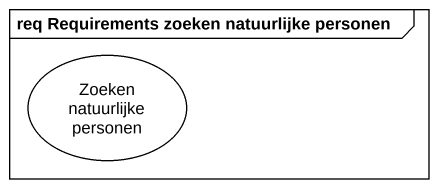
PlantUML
@startuml
mainframe req Requirements zoeken natuurlijke personen
usecase "Zoeken natuurlijke personen" as Zoeken_natuurlijke_personen
@enduml
